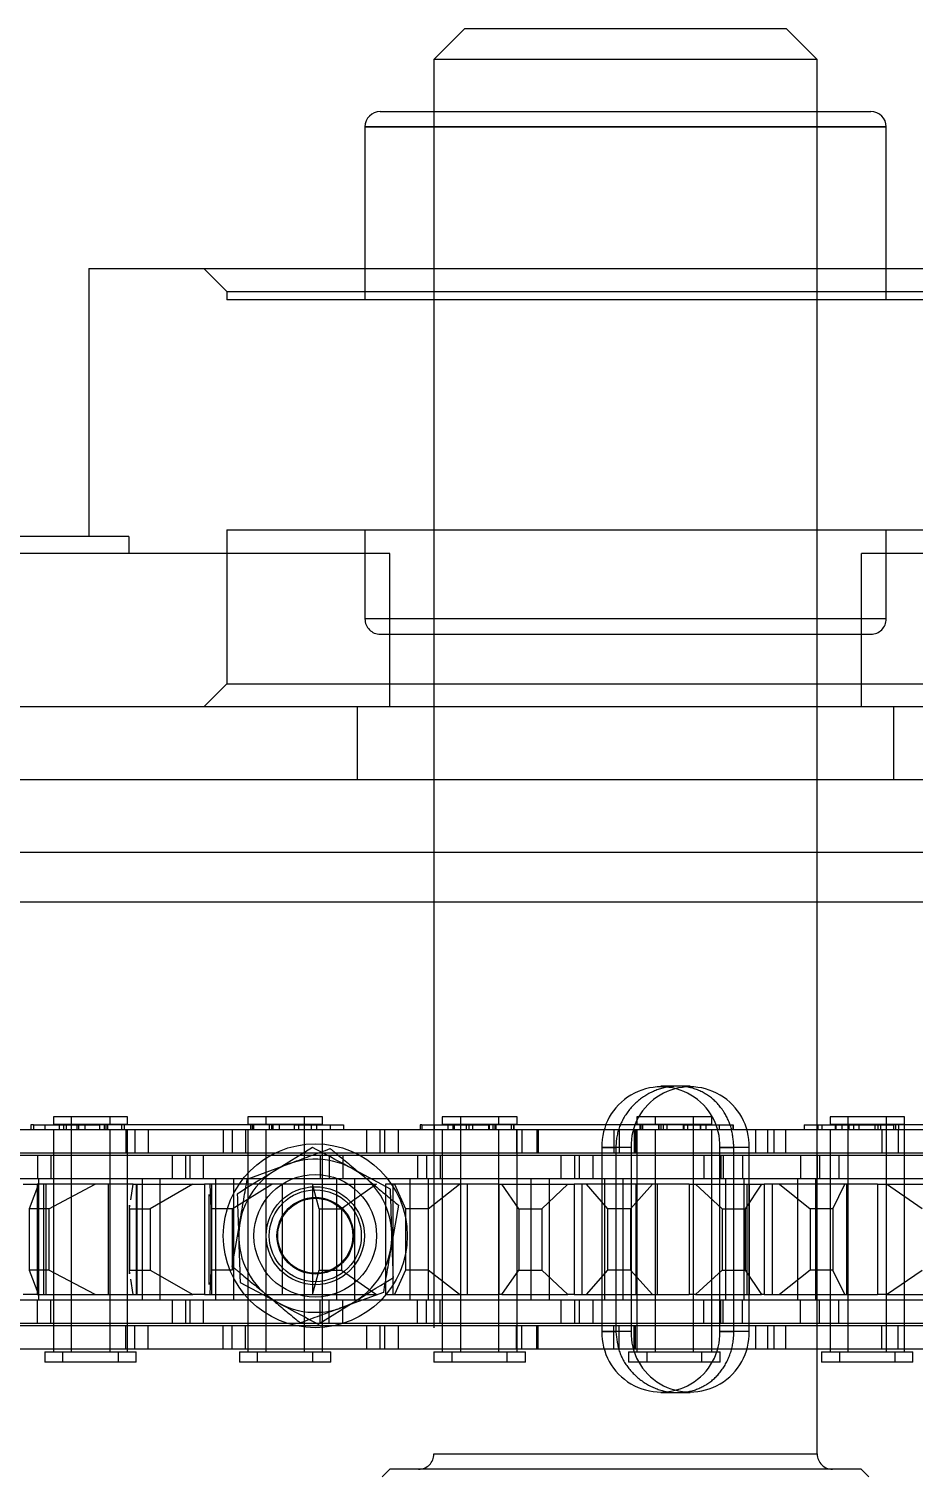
# Model space of a CAD drawing. Header units: metres. Extents: x 0 to 21025, y 0 to 14850.
# Drawn here: x 6343.6 to 6401.3, y 9286.1 to 9380.4 of the extents above; entities that cross this region are included whole.
import ezdxf

# ---------------------------------------------------------------- set-up
doc = ezdxf.new("R2010")
doc.units = ezdxf.units.M
doc.header["$LTSCALE"] = 25
doc.linetypes.add('HIDDEN2', pattern=[4.7625, 3.175, -1.5875])
doc.layers.add('SL4', color=4, linetype='Continuous')
doc.layers.add('ST1', color=7, linetype='HIDDEN2')

msp = doc.modelspace()

# ---------------------------------------------------------------- linework, layer by layer
at = {"layer": 'SL4'}
for p, q in [((6372.014, 9380.384), (6370.014, 9378.384)), ((6393.014, 9380.384), (6372.014, 9380.384)), ((6395.014, 9378.384), (6393.014, 9380.384)), ((6370.014, 9378.384), (6370.014, 9374.989)), ((6395.014, 9378.384), (6370.014, 9378.384)), ((6395.014, 9374.989), (6395.014, 9378.384)), ((6366.514, 9374.989), (6398.514, 9374.989)), ((6365.514, 9373.989), (6365.514, 9364.749)), ((6365.514, 9373.989), (6399.514, 9373.989)), ((6399.514, 9364.749), (6399.514, 9373.989)), ((6347.514, 9364.749), (6347.514, 9347.249)), ((6347.514, 9364.749), (6382.514, 9364.749)), ((6382.514, 9364.749), (6417.514, 9364.749)), ((6350.119, 9347.249), (6329.947, 9347.249)), ((6350.119, 9347.249), (6350.119, 9346.139)), ((6367.135, 9346.139), (6329.947, 9346.139)), ((6367.135, 9336.149), (6367.135, 9346.139)), ((6397.893, 9336.149), (6397.893, 9346.139)), ((6435.081, 9346.139), (6397.893, 9346.139)), ((6490.517, 9336.149), (5540.514, 9336.149)), ((6485.517, 9326.624), (6330.277, 9326.624)), ((6362.087, 9307.394), (6359.636, 9305.869)), ((6367.179, 9304.673), (6364.633, 9306.033)), ((6357.374, 9298.574), (6359.92, 9297.214)), ((6362.466, 9295.853), (6364.917, 9297.378))]:
    msp.add_line(p, q, dxfattribs=at)
for centre, radius, start, end in [((6366.514, 9373.989), 1, 90, 180), ((6398.514, 9373.989), 1, 0, 90), ((6362.277, 9301.624), 5, 61.88136, 121.88136), ((6362.277, 9301.624), 5, 121.88136, 181.88136), ((6362.277, 9301.624), 5, 1.88136, 61.88136), ((6362.277, 9301.624), 5, 301.88136, 1.88136), ((6362.277, 9301.624), 5, 181.88136, 241.88136), ((6362.277, 9301.624), 5, 241.88136, 301.88136)]:
    msp.add_arc(centre, radius, start, end, dxfattribs=at)
for points, knots in [([(6364.633, 9306.033), (6364.573, 9306.066), (6363.713, 9306.525), (6362.87, 9306.975), (6362.087, 9307.394)], [0, 0, 0, 0, 0.070201, 1, 1, 1, 1]), ([(6359.636, 9305.869), (6359.578, 9305.833), (6358.75, 9305.318), (6357.939, 9304.814), (6357.185, 9304.345)], [0, 0, 0, 0, 0.070201, 1, 1, 1, 1]), ([(6367.274, 9301.788), (6367.267, 9302.014), (6367.234, 9302.99), (6367.203, 9303.942), (6367.179, 9304.673)], [0, 0, 0, 0, 0.231849, 1, 1, 1, 1]), ([(6357.185, 9304.345), (6357.209, 9303.614), (6357.24, 9302.662), (6357.272, 9301.686), (6357.279, 9301.459)], [0, 0, 0, 0, 0.7681507, 1, 1, 1, 1]), ([(6367.369, 9298.903), (6367.362, 9299.101), (6367.331, 9300.04), (6367.299, 9301.017), (6367.274, 9301.788)], [0, 0, 0, 0, 0.211001, 1, 1, 1, 1]), ([(6357.279, 9301.459), (6357.305, 9300.689), (6357.337, 9299.712), (6357.368, 9298.772), (6357.374, 9298.574)], [0, 0, 0, 0, 0.7889992, 1, 1, 1, 1]), ([(6364.917, 9297.378), (6364.976, 9297.414), (6365.803, 9297.929), (6366.615, 9298.433), (6367.369, 9298.903)], [0, 0, 0, 0, 0.070201, 1, 1, 1, 1]), ([(6359.92, 9297.214), (6359.981, 9297.181), (6360.84, 9296.722), (6361.683, 9296.272), (6362.466, 9295.853)], [0, 0, 0, 0, 0.070201, 1, 1, 1, 1])]:
    msp.add_open_spline(points, degree=3, knots=knots, dxfattribs=at)
at = {"layer": 'ST1'}
for p, q in [((6370.014, 9374.989), (6370.014, 9340.879)), ((6370.014, 9374.989), (6370.014, 9287.384)), ((6395.014, 9340.879), (6395.014, 9374.989)), ((6395.014, 9287.384), (6395.014, 9374.989)), ((6399.514, 9373.989), (6365.514, 9373.989)), ((6355.014, 9364.749), (6356.514, 9363.249)), ((6365.514, 9364.749), (6365.514, 9362.699)), ((6399.514, 9362.699), (6399.514, 9364.749)), ((6356.514, 9363.249), (6408.514, 9363.249)), ((6356.514, 9363.249), (6356.514, 9362.699)), ((6408.514, 9362.699), (6356.514, 9362.699)), ((6356.514, 9347.699), (6408.514, 9347.699)), ((6356.514, 9347.699), (6356.514, 9337.649)), ((6365.514, 9347.699), (6365.514, 9341.879)), ((6399.514, 9341.879), (6399.514, 9347.699)), ((6367.135, 9336.149), (6367.135, 9346.139)), ((6397.893, 9336.149), (6397.893, 9346.139)), ((6399.514, 9341.879), (6365.56, 9341.879)), ((6366.514, 9340.879), (6398.514, 9340.879)), ((6356.514, 9337.649), (6355.014, 9336.149)), ((6356.514, 9337.649), (6408.514, 9337.649)), ((6365.014, 9336.149), (6365.014, 9331.386)), ((6400.014, 9331.386), (6400.014, 9336.149)), ((6540.514, 9331.386), (5540.514, 9331.386)), ((6540.514, 9323.386), (5540.514, 9323.386)), ((6385.908, 9311.384), (6384.822, 9311.384)), ((6386.723, 9311.384), (6384.822, 9311.384)), ((6345.204, 9309.384), (6345.201, 9309.384)), ((6345.201, 9309.384), (6345.201, 9308.91)), ((6346.347, 9309.384), (6345.204, 9309.384)), ((6350.037, 9309.384), (6346.347, 9309.384)), ((6346.347, 9309.384), (6346.347, 9308.91)), ((6348.891, 9308.91), (6348.891, 9309.384)), ((6350.037, 9308.91), (6350.037, 9309.384)), ((6357.882, 9309.384), (6357.879, 9309.384)), ((6357.879, 9309.384), (6357.879, 9308.91)), ((6359.047, 9309.384), (6357.882, 9309.384)), ((6362.737, 9309.384), (6359.047, 9309.384)), ((6359.047, 9309.384), (6359.047, 9308.91)), ((6361.569, 9308.91), (6361.569, 9309.384)), ((6362.737, 9308.91), (6362.737, 9309.384)), ((6370.558, 9309.384), (6370.557, 9309.384)), ((6370.557, 9309.384), (6370.557, 9308.91)), ((6371.747, 9309.384), (6370.558, 9309.384)), ((6375.437, 9309.384), (6371.747, 9309.384)), ((6371.747, 9309.384), (6371.747, 9308.91)), ((6374.247, 9308.91), (6374.247, 9309.384)), ((6375.437, 9308.91), (6375.437, 9309.384)), ((6383.251, 9309.384), (6383.25, 9309.384)), ((6383.25, 9309.384), (6383.25, 9308.91)), ((6384.446, 9309.384), (6383.251, 9309.384)), ((6388.136, 9309.384), (6384.446, 9309.384)), ((6384.446, 9309.384), (6384.446, 9308.91)), ((6386.94, 9308.91), (6386.94, 9309.384)), ((6388.136, 9308.91), (6388.136, 9309.384)), ((6397.016, 9309.384), (6395.849, 9309.384)), ((6395.849, 9309.384), (6395.849, 9308.91)), ((6400.706, 9309.384), (6397.016, 9309.384)), ((6397.016, 9309.384), (6397.016, 9308.91)), ((6399.539, 9308.91), (6399.539, 9309.384)), ((6400.706, 9308.91), (6400.706, 9309.384)), ((6351.367, 9308.541), (6342.272, 9308.541)), ((6343.734, 9308.873), (6343.734, 9308.541)), ((6343.907, 9308.873), (6343.734, 9308.873)), ((6343.907, 9308.873), (6343.907, 9308.541)), ((6343.907, 9308.873), (6344.64, 9308.873)), ((6344.64, 9308.873), (6348.192, 9308.873)), ((6344.64, 9308.873), (6344.64, 9308.541)), ((6345.201, 9308.91), (6346.347, 9308.91)), ((6345.201, 9308.541), (6345.201, 9307.021)), ((6345.201, 9308.541), (6345.201, 9294.042)), ((6345.57, 9308.91), (6345.57, 9308.541)), ((6345.854, 9308.873), (6345.854, 9308.541)), ((6346.027, 9308.873), (6346.027, 9308.541)), ((6346.347, 9308.91), (6350.037, 9308.91)), ((6346.347, 9308.873), (6346.347, 9307.021)), ((6346.347, 9308.541), (6346.347, 9294.042)), ((6346.716, 9308.91), (6346.716, 9308.541)), ((6346.838, 9308.873), (6346.838, 9308.541)), ((6347.253, 9308.873), (6347.253, 9308.541)), ((6348.192, 9308.873), (6348.192, 9308.541)), ((6360.892, 9308.873), (6348.192, 9308.873)), ((6348.522, 9308.541), (6348.522, 9308.91)), ((6348.61, 9308.873), (6348.61, 9308.541)), ((6348.713, 9308.873), (6348.713, 9308.541)), ((6348.891, 9307.021), (6348.891, 9308.541)), ((6348.891, 9294.042), (6348.891, 9308.541)), ((6349.668, 9308.541), (6349.668, 9308.91)), ((6349.811, 9308.873), (6349.811, 9308.541)), ((6349.923, 9308.541), (6349.923, 9307.021)), ((6350.037, 9307.021), (6350.037, 9308.541)), ((6350.037, 9294.042), (6350.037, 9308.541)), ((6350.507, 9308.541), (6350.507, 9307.021)), ((6351.367, 9308.541), (6351.367, 9307.021)), ((6357.717, 9308.541), (6351.367, 9308.541)), ((6356.262, 9308.541), (6356.262, 9307.021)), ((6356.846, 9308.541), (6356.846, 9307.021)), ((6357.717, 9308.541), (6357.717, 9307.021)), ((6366.812, 9308.541), (6357.717, 9308.541)), ((6357.879, 9308.91), (6359.047, 9308.91)), ((6357.879, 9308.541), (6357.879, 9307.021)), ((6357.879, 9308.541), (6357.879, 9294.042)), ((6358.056, 9308.873), (6358.056, 9308.541)), ((6358.159, 9308.873), (6358.159, 9308.541)), ((6358.248, 9308.91), (6358.248, 9308.541)), ((6359.047, 9308.91), (6362.737, 9308.91)), ((6359.047, 9308.541), (6359.047, 9307.021)), ((6359.047, 9308.541), (6359.047, 9294.042)), ((6359.273, 9308.873), (6359.273, 9308.541)), ((6359.416, 9308.91), (6359.416, 9308.541)), ((6359.516, 9308.873), (6359.516, 9308.541)), ((6359.931, 9308.873), (6359.931, 9308.541)), ((6360.892, 9308.873), (6360.892, 9308.541)), ((6360.892, 9308.873), (6364.122, 9308.873)), ((6361.2, 9308.541), (6361.2, 9308.91)), ((6361.569, 9307.021), (6361.569, 9308.873)), ((6361.569, 9294.042), (6361.569, 9308.541)), ((6361.999, 9308.873), (6361.999, 9308.541)), ((6362.368, 9308.541), (6362.368, 9308.91)), ((6362.737, 9307.021), (6362.737, 9308.541)), ((6362.737, 9294.042), (6362.737, 9308.541)), ((6363.276, 9308.541), (6363.276, 9308.873)), ((6364.122, 9308.873), (6364.122, 9308.541)), ((6365.644, 9307.021), (6365.644, 9308.541)), ((6366.482, 9308.541), (6366.482, 9307.021)), ((6367.672, 9308.541), (6366.812, 9308.541)), ((6366.812, 9307.021), (6366.812, 9308.541)), ((6376.806, 9308.541), (6367.672, 9308.541)), ((6367.672, 9308.541), (6367.672, 9307.021)), ((6369.124, 9308.873), (6369.124, 9308.541)), ((6369.222, 9308.873), (6369.124, 9308.873)), ((6369.222, 9308.873), (6369.222, 9308.541)), ((6369.222, 9308.873), (6370.04, 9308.873)), ((6370.04, 9308.873), (6373.62, 9308.873)), ((6370.04, 9308.873), (6370.04, 9308.541)), ((6370.557, 9308.91), (6371.747, 9308.91)), ((6370.557, 9308.541), (6370.557, 9307.021)), ((6370.557, 9308.541), (6370.557, 9294.042)), ((6370.926, 9308.91), (6370.926, 9308.541)), ((6371.246, 9308.873), (6371.246, 9308.541)), ((6371.345, 9308.873), (6371.345, 9308.541)), ((6371.747, 9308.91), (6375.437, 9308.91)), ((6371.747, 9308.873), (6371.747, 9307.021)), ((6371.747, 9308.541), (6371.747, 9294.042)), ((6372.116, 9308.91), (6372.116, 9308.541)), ((6372.284, 9308.873), (6372.284, 9308.541)), ((6372.521, 9308.873), (6372.521, 9308.541)), ((6373.563, 9308.873), (6373.563, 9308.541)), ((6373.62, 9308.873), (6373.62, 9308.541)), ((6386.319, 9308.873), (6373.62, 9308.873)), ((6373.878, 9308.541), (6373.878, 9308.91)), ((6373.991, 9308.873), (6373.991, 9308.541)), ((6374.05, 9308.873), (6374.05, 9308.541)), ((6374.247, 9307.021), (6374.247, 9308.541)), ((6374.247, 9294.042), (6374.247, 9308.541)), ((6375.068, 9308.541), (6375.068, 9308.91)), ((6375.204, 9308.873), (6375.204, 9308.541)), ((6375.218, 9308.873), (6375.218, 9308.541)), ((6375.409, 9308.541), (6375.409, 9307.021)), ((6375.437, 9307.021), (6375.437, 9308.541)), ((6375.437, 9294.042), (6375.437, 9308.541)), ((6375.742, 9308.541), (6375.742, 9307.021)), ((6376.727, 9308.541), (6376.727, 9307.021)), ((6376.806, 9308.541), (6376.806, 9307.021)), ((6383.156, 9308.541), (6376.806, 9308.541)), ((6381.755, 9308.541), (6381.755, 9307.021)), ((6382.088, 9308.541), (6382.088, 9307.021)), ((6383.077, 9308.541), (6383.077, 9307.021)), ((6383.156, 9308.541), (6383.156, 9307.021)), ((6392.211, 9308.541), (6383.156, 9308.541)), ((6383.25, 9308.91), (6384.446, 9308.91)), ((6383.25, 9308.541), (6383.25, 9307.021)), ((6383.25, 9308.541), (6383.25, 9294.042)), ((6383.447, 9308.873), (6383.447, 9308.541)), ((6383.506, 9308.873), (6383.506, 9308.541)), ((6383.619, 9308.91), (6383.619, 9308.541)), ((6384.446, 9308.91), (6388.136, 9308.91)), ((6384.446, 9308.541), (6384.446, 9307.021)), ((6384.446, 9308.541), (6384.446, 9294.042)), ((6384.665, 9308.873), (6384.665, 9308.541)), ((6384.679, 9308.873), (6384.679, 9308.541)), ((6384.815, 9308.91), (6384.815, 9308.541)), ((6384.976, 9308.873), (6384.976, 9308.541)), ((6385.214, 9308.873), (6385.214, 9308.541)), ((6386.263, 9308.873), (6386.263, 9308.541)), ((6386.319, 9308.873), (6386.319, 9308.541)), ((6386.319, 9308.873), (6389.534, 9308.873)), ((6386.571, 9308.541), (6386.571, 9308.91)), ((6386.94, 9307.021), (6386.94, 9308.873)), ((6386.94, 9294.042), (6386.94, 9308.541)), ((6387.386, 9308.873), (6387.386, 9308.541)), ((6387.41, 9308.873), (6387.41, 9308.541)), ((6387.767, 9308.541), (6387.767, 9308.91)), ((6388.136, 9307.021), (6388.136, 9308.541)), ((6388.136, 9294.042), (6388.136, 9308.541)), ((6388.647, 9308.541), (6388.647, 9308.873)), ((6389.51, 9308.873), (6389.51, 9308.541)), ((6389.534, 9308.873), (6389.534, 9308.541)), ((6391.015, 9307.021), (6391.015, 9308.541)), ((6391.774, 9308.541), (6391.774, 9307.021)), ((6392.941, 9308.541), (6392.211, 9308.541)), ((6392.211, 9307.021), (6392.211, 9308.541)), ((6403.457, 9308.541), (6392.941, 9308.541)), ((6392.941, 9308.541), (6392.941, 9307.021)), ((6394.169, 9308.873), (6394.169, 9308.541)), ((6394.169, 9308.873), (6395.309, 9308.873)), ((6395.057, 9308.873), (6395.057, 9308.541)), ((6395.309, 9308.873), (6399.988, 9308.873)), ((6395.309, 9308.873), (6395.309, 9308.541)), ((6395.849, 9308.91), (6397.016, 9308.91)), ((6395.849, 9308.541), (6395.849, 9307.021)), ((6395.849, 9308.541), (6395.849, 9294.042)), ((6396.194, 9308.873), (6396.194, 9308.541)), ((6396.218, 9308.91), (6396.218, 9308.541)), ((6396.625, 9308.873), (6396.625, 9308.541)), ((6397.016, 9308.91), (6400.706, 9308.91)), ((6397.016, 9308.873), (6397.016, 9307.021)), ((6397.016, 9308.541), (6397.016, 9294.042)), ((6397.083, 9308.873), (6397.083, 9308.541)), ((6397.385, 9308.91), (6397.385, 9308.541)), ((6397.735, 9308.873), (6397.735, 9308.541)), ((6398.763, 9308.873), (6398.763, 9308.541)), ((6398.972, 9308.873), (6398.972, 9308.541)), ((6399.17, 9308.541), (6399.17, 9308.91)), ((6399.218, 9308.541), (6399.218, 9307.021)), ((6399.504, 9308.873), (6399.504, 9308.541)), ((6399.539, 9307.021), (6399.539, 9308.541)), ((6399.539, 9294.042), (6399.539, 9308.541)), ((6399.988, 9308.873), (6399.988, 9308.541)), ((6412.032, 9308.873), (6399.988, 9308.873)), ((6400.116, 9308.873), (6400.116, 9308.541)), ((6400.288, 9308.541), (6400.288, 9307.021)), ((6400.337, 9308.541), (6400.337, 9308.91)), ((6400.677, 9308.873), (6400.677, 9308.541)), ((6400.706, 9307.021), (6400.706, 9308.541)), ((6400.706, 9294.042), (6400.706, 9308.541)), ((6380.972, 9307.384), (6381.88, 9307.384)), ((6380.972, 9307.384), (6380.972, 9295.384)), ((6382.873, 9307.384), (6380.972, 9307.384)), ((6381.88, 9307.384), (6381.88, 9295.384)), ((6382.873, 9307.384), (6382.873, 9295.384)), ((6388.672, 9307.384), (6389.579, 9307.384)), ((6388.672, 9295.384), (6388.672, 9307.384)), ((6390.572, 9307.384), (6388.672, 9307.384)), ((6389.579, 9295.384), (6389.579, 9307.384)), ((6390.572, 9295.384), (6390.572, 9307.384)), ((6345.017, 9306.869), (6338.667, 9306.869)), ((6351.367, 9307.021), (6342.272, 9307.021)), ((6344.168, 9306.869), (6344.168, 9305.349)), ((6345.017, 9306.869), (6345.017, 9305.349)), ((6354.112, 9306.869), (6345.017, 9306.869)), ((6345.201, 9306.869), (6345.201, 9305.349)), ((6346.347, 9306.869), (6346.347, 9305.349)), ((6348.891, 9305.349), (6348.891, 9306.869)), ((6350.037, 9305.349), (6350.037, 9306.869)), ((6357.717, 9307.021), (6351.367, 9307.021)), ((6352.966, 9305.349), (6352.966, 9306.869)), ((6353.804, 9306.869), (6353.804, 9305.349)), ((6354.972, 9306.869), (6354.112, 9306.869)), ((6354.112, 9305.349), (6354.112, 9306.869)), ((6364.067, 9306.869), (6354.972, 9306.869)), ((6354.972, 9306.869), (6354.972, 9305.349)), ((6366.812, 9307.021), (6357.717, 9307.021)), ((6357.839, 9305.316), (6360.547, 9306.315)), ((6357.879, 9306.869), (6357.879, 9305.349)), ((6359.047, 9306.869), (6359.047, 9305.349)), ((6361.569, 9305.349), (6361.569, 9306.869)), ((6362.601, 9306.869), (6362.601, 9305.349)), ((6362.737, 9305.349), (6362.737, 9306.869)), ((6363.185, 9306.869), (6363.185, 9305.349)), ((6364.067, 9306.869), (6364.067, 9305.349)), ((6370.417, 9306.869), (6364.067, 9306.869)), ((6367.672, 9307.021), (6366.812, 9307.021)), ((6376.806, 9307.021), (6367.672, 9307.021)), ((6368.94, 9306.869), (6368.94, 9305.349)), ((6369.525, 9306.869), (6369.525, 9305.349)), ((6370.417, 9306.869), (6370.417, 9305.349)), ((6379.512, 9306.869), (6370.417, 9306.869)), ((6370.557, 9306.869), (6370.557, 9305.349)), ((6371.747, 9306.869), (6371.747, 9305.349)), ((6374.247, 9305.349), (6374.247, 9306.869)), ((6375.437, 9305.349), (6375.437, 9306.869)), ((6383.156, 9307.021), (6376.806, 9307.021)), ((6378.322, 9305.349), (6378.322, 9306.869)), ((6379.175, 9306.869), (6379.175, 9305.349)), ((6380.371, 9306.869), (6379.512, 9306.869)), ((6379.512, 9305.349), (6379.512, 9306.869)), ((6390.146, 9306.869), (6380.371, 9306.869)), ((6380.371, 9306.869), (6380.371, 9305.349)), ((6392.211, 9307.021), (6383.156, 9307.021)), ((6383.25, 9306.869), (6383.25, 9305.349)), ((6384.446, 9306.869), (6384.446, 9305.349)), ((6386.94, 9305.349), (6386.94, 9306.869)), ((6387.616, 9306.869), (6387.616, 9305.349)), ((6388.136, 9305.349), (6388.136, 9306.869)), ((6388.721, 9306.869), (6388.721, 9305.349)), ((6388.874, 9306.869), (6388.874, 9305.349)), ((6390.146, 9306.869), (6390.146, 9305.349)), ((6396.431, 9306.869), (6390.146, 9306.869)), ((6392.941, 9307.021), (6392.211, 9307.021)), ((6403.457, 9307.021), (6392.941, 9307.021)), ((6393.915, 9306.869), (6393.915, 9305.349)), ((6395.006, 9306.869), (6395.006, 9305.349)), ((6395.173, 9306.869), (6395.173, 9305.349)), ((6395.849, 9306.869), (6395.849, 9305.349)), ((6396.431, 9306.869), (6396.431, 9305.349)), ((6404.781, 9306.869), (6396.431, 9306.869)), ((6397.016, 9306.869), (6397.016, 9305.349)), ((6399.539, 9305.349), (6399.539, 9306.869)), ((6400.706, 9305.349), (6400.706, 9306.869)), ((6345.017, 9305.349), (6338.667, 9305.349)), ((6344.232, 9305.349), (6344.232, 9297.419)), ((6354.112, 9305.349), (6345.017, 9305.349)), ((6345.201, 9305.349), (6345.201, 9297.419)), ((6346.347, 9305.349), (6346.347, 9297.419)), ((6348.891, 9297.419), (6348.891, 9305.349)), ((6350.037, 9297.419), (6350.037, 9305.349)), ((6351.006, 9297.419), (6351.006, 9305.349)), ((6352.152, 9297.419), (6352.152, 9305.349)), ((6354.972, 9305.349), (6354.112, 9305.349)), ((6364.067, 9305.349), (6354.972, 9305.349)), ((6355.764, 9305.349), (6355.764, 9297.419)), ((6356.932, 9305.349), (6356.932, 9297.419)), ((6357.879, 9305.349), (6357.879, 9297.419)), ((6359.047, 9305.349), (6359.047, 9297.419)), ((6361.569, 9297.419), (6361.569, 9305.349)), ((6362.737, 9297.419), (6362.737, 9305.349)), ((6363.684, 9297.419), (6363.684, 9305.349)), ((6370.417, 9305.349), (6364.067, 9305.349)), ((6364.852, 9297.419), (6364.852, 9305.349)), ((6368.442, 9305.349), (6368.442, 9297.419)), ((6369.632, 9305.349), (6369.632, 9297.419)), ((6379.512, 9305.349), (6370.417, 9305.349)), ((6370.557, 9305.349), (6370.557, 9297.419)), ((6371.747, 9305.349), (6371.747, 9297.419)), ((6374.247, 9297.419), (6374.247, 9305.349)), ((6375.437, 9297.419), (6375.437, 9305.349)), ((6376.362, 9297.419), (6376.362, 9305.349)), ((6377.552, 9297.419), (6377.552, 9305.349)), ((6380.371, 9305.349), (6379.512, 9305.349)), ((6390.146, 9305.349), (6380.371, 9305.349)), ((6381.135, 9305.349), (6381.135, 9297.419)), ((6382.331, 9305.349), (6382.331, 9297.419)), ((6383.25, 9305.349), (6383.25, 9297.419)), ((6384.446, 9305.349), (6384.446, 9297.419)), ((6386.94, 9297.419), (6386.94, 9305.349)), ((6388.136, 9297.419), (6388.136, 9305.349)), ((6389.055, 9297.419), (6389.055, 9305.349)), ((6396.431, 9305.349), (6390.146, 9305.349)), ((6390.251, 9297.419), (6390.251, 9305.349)), ((6393.734, 9305.349), (6393.734, 9297.419)), ((6394.901, 9305.349), (6394.901, 9297.419)), ((6395.849, 9305.349), (6395.849, 9297.419)), ((6404.781, 9305.349), (6396.431, 9305.349)), ((6397.016, 9305.349), (6397.016, 9297.419)), ((6399.539, 9297.419), (6399.539, 9305.349)), ((6400.706, 9297.419), (6400.706, 9305.349)), ((6343.233, 9304.984), (6344.13, 9304.984)), ((6344.232, 9304.984), (6343.611, 9303.384)), ((6344.13, 9304.984), (6344.13, 9297.784)), ((6350.393, 9304.984), (6344.13, 9304.984)), ((6344.555, 9304.984), (6344.555, 9297.784)), ((6344.715, 9297.784), (6344.715, 9304.984)), ((6344.894, 9303.384), (6347.928, 9304.984)), ((6348.764, 9304.984), (6348.764, 9297.784)), ((6350.242, 9303.975), (6350.393, 9304.984)), ((6350.393, 9304.984), (6354.296, 9304.984)), ((6350.603, 9304.984), (6350.603, 9297.784)), ((6350.669, 9297.784), (6350.669, 9304.984)), ((6354.296, 9304.984), (6351.509, 9303.384)), ((6354.296, 9304.984), (6355.048, 9304.984)), ((6355.048, 9304.984), (6355.048, 9297.784)), ((6362.088, 9304.984), (6355.048, 9304.984)), ((6355.396, 9304.984), (6355.455, 9303.384)), ((6355.516, 9304.984), (6355.516, 9297.784)), ((6355.537, 9297.784), (6355.537, 9304.984)), ((6356.856, 9303.384), (6359.432, 9304.984)), ((6360.112, 9304.984), (6360.112, 9297.784)), ((6362.088, 9304.984), (6362.095, 9304.984)), ((6362.088, 9304.984), (6362.088, 9297.784)), ((6362.537, 9303.384), (6362.095, 9304.984)), ((6362.095, 9304.984), (6366.266, 9304.984)), ((6362.097, 9304.984), (6362.097, 9297.784)), ((6366.266, 9304.984), (6363.985, 9303.384)), ((6366.848, 9304.984), (6366.848, 9297.784)), ((6374.249, 9304.984), (6366.848, 9304.984)), ((6367.344, 9304.984), (6367.344, 9297.784)), ((6367.432, 9304.984), (6368.168, 9303.384)), ((6369.643, 9303.384), (6371.679, 9304.984)), ((6370.014, 9304.984), (6370.014, 9297.784)), ((6372.18, 9304.984), (6372.18, 9297.784)), ((6374.249, 9304.984), (6374.249, 9297.784)), ((6374.249, 9304.984), (6374.453, 9304.984)), ((6375.562, 9303.384), (6374.453, 9304.984)), ((6374.453, 9304.984), (6378.758, 9304.984)), ((6378.758, 9304.984), (6377.057, 9303.384)), ((6378.758, 9304.984), (6379.151, 9304.984)), ((6379.151, 9304.984), (6379.151, 9297.784)), ((6386.665, 9304.984), (6379.151, 9304.984)), ((6379.66, 9304.984), (6379.66, 9297.784)), ((6379.953, 9304.984), (6381.343, 9303.384)), ((6381.88, 9304.984), (6381.88, 9297.784)), ((6382.843, 9303.384), (6384.274, 9304.984)), ((6382.887, 9304.984), (6382.887, 9297.784)), ((6383.195, 9297.784), (6383.195, 9304.984)), ((6384.58, 9304.984), (6384.58, 9297.784)), ((6386.665, 9304.984), (6386.665, 9297.784)), ((6386.665, 9304.984), (6387.07, 9304.984)), ((6388.811, 9303.384), (6387.07, 9304.984)), ((6387.07, 9304.984), (6391.371, 9304.984)), ((6389.579, 9297.784), (6389.579, 9304.984)), ((6391.371, 9304.984), (6390.304, 9303.384)), ((6390.413, 9304.984), (6390.413, 9297.784)), ((6390.586, 9297.784), (6390.586, 9304.984)), ((6390.595, 9297.784), (6390.595, 9304.984)), ((6391.371, 9304.984), (6391.563, 9304.984)), ((6391.563, 9304.984), (6391.563, 9297.784)), ((6398.948, 9304.984), (6391.563, 9304.984)), ((6392.067, 9304.984), (6392.067, 9297.784)), ((6392.556, 9304.984), (6394.556, 9303.384)), ((6395.014, 9297.784), (6395.014, 9304.984)), ((6396.033, 9303.384), (6396.812, 9304.984)), ((6396.913, 9304.984), (6396.913, 9297.784)), ((6398.948, 9304.984), (6398.948, 9297.784)), ((6398.948, 9304.984), (6399.541, 9304.984)), ((6401.857, 9303.384), (6399.541, 9304.984)), ((6399.541, 9304.984), (6403.699, 9304.984)), ((6350.146, 9303.629), (6350.146, 9299.138)), ((6350.154, 9303.384), (6350.191, 9303.629)), ((6355.336, 9304.319), (6355.336, 9298.448)), ((6367.694, 9303.621), (6367.204, 9300.776)), ((6343.611, 9303.384), (6343.611, 9299.384)), ((6344.894, 9303.384), (6343.611, 9303.384)), ((6344.894, 9303.384), (6344.894, 9299.384)), ((6350.154, 9303.384), (6351.509, 9303.384)), ((6350.154, 9303.384), (6350.154, 9299.384)), ((6351.509, 9303.384), (6351.509, 9299.384)), ((6355.455, 9303.384), (6355.455, 9299.384)), ((6356.856, 9303.384), (6355.455, 9303.384)), ((6356.856, 9303.384), (6356.856, 9299.384)), ((6362.537, 9303.384), (6362.537, 9299.384)), ((6362.537, 9303.384), (6363.985, 9303.384)), ((6363.985, 9303.384), (6363.985, 9299.384)), ((6369.643, 9303.384), (6368.168, 9303.384)), ((6368.168, 9303.384), (6368.168, 9299.384)), ((6369.643, 9303.384), (6369.643, 9299.384)), ((6375.562, 9303.384), (6377.057, 9303.384)), ((6375.562, 9303.384), (6375.562, 9299.384)), ((6377.057, 9303.384), (6377.057, 9299.384)), ((6382.843, 9303.384), (6381.343, 9303.384)), ((6381.343, 9303.384), (6381.343, 9299.384)), ((6382.843, 9303.384), (6382.843, 9299.384)), ((6388.811, 9303.384), (6390.304, 9303.384)), ((6388.811, 9303.384), (6388.811, 9299.384)), ((6390.304, 9303.384), (6390.304, 9299.384)), ((6394.556, 9303.384), (6394.556, 9299.384)), ((6396.033, 9303.384), (6394.556, 9303.384)), ((6396.033, 9303.384), (6396.033, 9299.384)), ((6356.86, 9299.627), (6357.349, 9302.472)), ((6343.611, 9299.384), (6344.232, 9297.784)), ((6344.894, 9299.384), (6343.611, 9299.384)), ((6347.928, 9297.784), (6344.894, 9299.384)), ((6350.191, 9299.138), (6350.154, 9299.384)), ((6350.154, 9299.384), (6351.509, 9299.384)), ((6350.393, 9297.784), (6350.242, 9298.792)), ((6351.509, 9299.384), (6354.296, 9297.784)), ((6355.455, 9299.384), (6355.396, 9297.784)), ((6356.856, 9299.384), (6355.455, 9299.384)), ((6362.095, 9297.784), (6362.537, 9299.384)), ((6362.537, 9299.384), (6363.985, 9299.384)), ((6363.985, 9299.384), (6366.266, 9297.784)), ((6368.168, 9299.384), (6367.432, 9297.784)), ((6369.643, 9299.384), (6368.168, 9299.384)), ((6371.679, 9297.784), (6369.643, 9299.384)), ((6374.453, 9297.784), (6375.562, 9299.384)), ((6375.562, 9299.384), (6377.057, 9299.384)), ((6377.057, 9299.384), (6378.758, 9297.784)), ((6381.343, 9299.384), (6379.953, 9297.784)), ((6382.843, 9299.384), (6381.343, 9299.384)), ((6384.274, 9297.784), (6382.843, 9299.384)), ((6387.07, 9297.784), (6388.811, 9299.384)), ((6388.811, 9299.384), (6390.304, 9299.384)), ((6390.304, 9299.384), (6391.371, 9297.784)), ((6394.556, 9299.384), (6392.556, 9297.784)), ((6396.033, 9299.384), (6394.556, 9299.384)), ((6396.812, 9297.784), (6396.033, 9299.384)), ((6399.541, 9297.784), (6401.857, 9299.384)), ((6344.13, 9297.784), (6343.233, 9297.784)), ((6344.13, 9297.784), (6350.393, 9297.784)), ((6350.393, 9297.784), (6354.296, 9297.784)), ((6355.048, 9297.784), (6354.296, 9297.784)), ((6355.048, 9297.784), (6362.088, 9297.784)), ((6362.095, 9297.784), (6362.088, 9297.784)), ((6362.095, 9297.784), (6366.266, 9297.784)), ((6366.715, 9297.931), (6364.006, 9296.932)), ((6366.848, 9297.784), (6374.249, 9297.784)), ((6374.453, 9297.784), (6374.249, 9297.784)), ((6374.453, 9297.784), (6378.758, 9297.784)), ((6379.151, 9297.784), (6378.758, 9297.784)), ((6379.151, 9297.784), (6386.665, 9297.784)), ((6387.07, 9297.784), (6386.665, 9297.784)), ((6387.07, 9297.784), (6391.371, 9297.784)), ((6391.563, 9297.784), (6391.371, 9297.784)), ((6391.563, 9297.784), (6398.948, 9297.784)), ((6399.541, 9297.784), (6398.948, 9297.784)), ((6399.541, 9297.784), (6403.699, 9297.784)), ((6345.017, 9297.419), (6338.667, 9297.419)), ((6344.168, 9295.899), (6344.168, 9297.419)), ((6345.017, 9295.899), (6345.017, 9297.419)), ((6354.112, 9297.419), (6345.017, 9297.419)), ((6345.201, 9297.419), (6345.201, 9295.899)), ((6346.347, 9297.419), (6346.347, 9295.899)), ((6348.891, 9295.899), (6348.891, 9297.419)), ((6350.037, 9295.899), (6350.037, 9297.419)), ((6352.966, 9295.899), (6352.966, 9297.419)), ((6353.804, 9297.419), (6353.804, 9295.899)), ((6354.972, 9297.419), (6354.112, 9297.419)), ((6354.112, 9295.899), (6354.112, 9297.419)), ((6364.067, 9297.419), (6354.972, 9297.419)), ((6354.972, 9297.419), (6354.972, 9295.899)), ((6357.879, 9297.419), (6357.879, 9295.899)), ((6359.047, 9297.419), (6359.047, 9295.899)), ((6361.569, 9295.899), (6361.569, 9297.419)), ((6362.601, 9295.899), (6362.601, 9297.419)), ((6362.737, 9295.899), (6362.737, 9297.419)), ((6363.185, 9295.899), (6363.185, 9297.419)), ((6364.067, 9295.899), (6364.067, 9297.419)), ((6370.417, 9297.419), (6364.067, 9297.419)), ((6368.94, 9295.899), (6368.94, 9297.419)), ((6369.525, 9295.899), (6369.525, 9297.419)), ((6370.417, 9295.899), (6370.417, 9297.419)), ((6379.512, 9297.419), (6370.417, 9297.419)), ((6370.557, 9297.419), (6370.557, 9295.899)), ((6371.747, 9297.419), (6371.747, 9295.899)), ((6374.247, 9295.899), (6374.247, 9297.419)), ((6375.437, 9295.899), (6375.437, 9297.419)), ((6378.322, 9295.899), (6378.322, 9297.419)), ((6379.175, 9297.419), (6379.175, 9295.899)), ((6380.371, 9297.419), (6379.512, 9297.419)), ((6379.512, 9295.899), (6379.512, 9297.419)), ((6390.146, 9297.419), (6380.371, 9297.419)), ((6380.371, 9297.419), (6380.371, 9295.899)), ((6383.25, 9297.419), (6383.25, 9295.899)), ((6384.446, 9297.419), (6384.446, 9295.899)), ((6386.94, 9295.899), (6386.94, 9297.419)), ((6387.616, 9295.899), (6387.616, 9297.419)), ((6388.136, 9295.899), (6388.136, 9297.419)), ((6388.721, 9295.899), (6388.721, 9297.419)), ((6388.874, 9295.899), (6388.874, 9297.419)), ((6390.146, 9295.899), (6390.146, 9297.419)), ((6396.431, 9297.419), (6390.146, 9297.419)), ((6393.915, 9295.899), (6393.915, 9297.419)), ((6395.006, 9295.899), (6395.006, 9297.419)), ((6395.173, 9295.899), (6395.173, 9297.419)), ((6395.849, 9297.419), (6395.849, 9295.899)), ((6396.431, 9295.899), (6396.431, 9297.419)), ((6404.781, 9297.419), (6396.431, 9297.419)), ((6397.016, 9297.419), (6397.016, 9295.899)), ((6399.539, 9295.899), (6399.539, 9297.419)), ((6400.706, 9295.899), (6400.706, 9297.419)), ((6345.017, 9295.899), (6338.667, 9295.899)), ((6354.112, 9295.899), (6345.017, 9295.899)), ((6354.972, 9295.899), (6354.112, 9295.899)), ((6364.067, 9295.899), (6354.972, 9295.899)), ((6370.417, 9295.899), (6364.067, 9295.899)), ((6379.512, 9295.899), (6370.417, 9295.899)), ((6380.371, 9295.899), (6379.512, 9295.899)), ((6390.146, 9295.899), (6380.371, 9295.899)), ((6396.431, 9295.899), (6390.146, 9295.899)), ((6404.781, 9295.899), (6396.431, 9295.899)), ((6351.367, 9295.747), (6342.272, 9295.747)), ((6345.201, 9295.747), (6345.201, 9294.227)), ((6346.347, 9295.747), (6346.347, 9294.227)), ((6348.891, 9294.227), (6348.891, 9295.747)), ((6349.923, 9294.227), (6349.923, 9295.747)), ((6350.037, 9294.227), (6350.037, 9295.747)), ((6350.507, 9294.227), (6350.507, 9295.747)), ((6351.367, 9294.227), (6351.367, 9295.747)), ((6357.717, 9295.747), (6351.367, 9295.747)), ((6356.262, 9294.227), (6356.262, 9295.747)), ((6356.846, 9294.227), (6356.846, 9295.747)), ((6357.717, 9294.227), (6357.717, 9295.747)), ((6366.812, 9295.747), (6357.717, 9295.747)), ((6357.879, 9295.747), (6357.879, 9294.227)), ((6359.047, 9295.747), (6359.047, 9294.227)), ((6361.569, 9294.227), (6361.569, 9295.747)), ((6362.737, 9294.227), (6362.737, 9295.747)), ((6365.644, 9294.227), (6365.644, 9295.747)), ((6366.482, 9295.747), (6366.482, 9294.227)), ((6367.672, 9295.747), (6366.812, 9295.747)), ((6366.812, 9294.227), (6366.812, 9295.747)), ((6376.806, 9295.747), (6367.672, 9295.747)), ((6367.672, 9295.747), (6367.672, 9294.227)), ((6370.557, 9295.747), (6370.557, 9294.227)), ((6371.747, 9295.747), (6371.747, 9294.227)), ((6374.247, 9294.227), (6374.247, 9295.747)), ((6375.409, 9294.227), (6375.409, 9295.747)), ((6375.437, 9294.227), (6375.437, 9295.747)), ((6375.742, 9294.227), (6375.742, 9295.747)), ((6376.727, 9294.227), (6376.727, 9295.747)), ((6376.806, 9294.227), (6376.806, 9295.747)), ((6383.156, 9295.747), (6376.806, 9295.747)), ((6380.972, 9295.384), (6381.88, 9295.384)), ((6382.873, 9295.384), (6380.972, 9295.384)), ((6381.755, 9294.227), (6381.755, 9295.747)), ((6382.088, 9294.227), (6382.088, 9295.747)), ((6383.077, 9294.227), (6383.077, 9295.747)), ((6383.156, 9294.227), (6383.156, 9295.747)), ((6392.211, 9295.747), (6383.156, 9295.747)), ((6383.25, 9295.747), (6383.25, 9294.227)), ((6384.446, 9295.747), (6384.446, 9294.227)), ((6386.94, 9294.227), (6386.94, 9295.747)), ((6388.136, 9294.227), (6388.136, 9295.747)), ((6388.672, 9295.384), (6389.579, 9295.384)), ((6390.572, 9295.384), (6388.672, 9295.384)), ((6391.015, 9294.227), (6391.015, 9295.747)), ((6391.774, 9295.747), (6391.774, 9294.227)), ((6392.941, 9295.747), (6392.211, 9295.747)), ((6392.211, 9294.227), (6392.211, 9295.747)), ((6403.457, 9295.747), (6392.941, 9295.747)), ((6392.941, 9295.747), (6392.941, 9294.227)), ((6395.849, 9295.747), (6395.849, 9294.227)), ((6397.016, 9295.747), (6397.016, 9294.227)), ((6399.218, 9294.227), (6399.218, 9295.747)), ((6399.539, 9294.227), (6399.539, 9295.747)), ((6400.288, 9294.227), (6400.288, 9295.747)), ((6400.706, 9294.227), (6400.706, 9295.747)), ((6351.367, 9294.227), (6342.272, 9294.227)), ((6344.647, 9294.042), (6345.793, 9294.042)), ((6344.647, 9294.042), (6344.647, 9293.384)), ((6345.793, 9294.042), (6350.59, 9294.042)), ((6345.793, 9294.042), (6345.793, 9293.384)), ((6349.444, 9293.384), (6349.444, 9294.042)), ((6350.59, 9293.384), (6350.59, 9294.042)), ((6357.717, 9294.227), (6351.367, 9294.227)), ((6357.325, 9294.042), (6358.493, 9294.042)), ((6357.325, 9294.042), (6357.325, 9293.384)), ((6366.812, 9294.227), (6357.717, 9294.227)), ((6358.493, 9294.042), (6363.29, 9294.042)), ((6358.493, 9294.042), (6358.493, 9293.384)), ((6362.122, 9293.384), (6362.122, 9294.042)), ((6363.29, 9293.384), (6363.29, 9294.042)), ((6367.672, 9294.227), (6366.812, 9294.227)), ((6376.806, 9294.227), (6367.672, 9294.227)), ((6370.004, 9294.042), (6371.193, 9294.042)), ((6370.004, 9294.042), (6370.004, 9293.384)), ((6371.193, 9294.042), (6375.99, 9294.042)), ((6371.193, 9294.042), (6371.193, 9293.384)), ((6374.801, 9293.384), (6374.801, 9294.042)), ((6375.99, 9293.384), (6375.99, 9294.042)), ((6383.156, 9294.227), (6376.806, 9294.227)), ((6382.696, 9294.042), (6383.893, 9294.042)), ((6382.696, 9294.042), (6382.696, 9293.384)), ((6392.211, 9294.227), (6383.156, 9294.227)), ((6383.893, 9294.042), (6388.69, 9294.042)), ((6383.893, 9294.042), (6383.893, 9293.384)), ((6387.493, 9293.384), (6387.493, 9294.042)), ((6388.69, 9293.384), (6388.69, 9294.042)), ((6392.941, 9294.227), (6392.211, 9294.227)), ((6403.457, 9294.227), (6392.941, 9294.227)), ((6395.295, 9294.042), (6396.463, 9294.042)), ((6395.295, 9294.042), (6395.295, 9293.384)), ((6396.463, 9294.042), (6401.26, 9294.042)), ((6396.463, 9294.042), (6396.463, 9293.384)), ((6400.092, 9293.384), (6400.092, 9294.042)), ((6401.26, 9293.384), (6401.26, 9294.042)), ((6344.651, 9293.384), (6344.647, 9293.384)), ((6345.793, 9293.384), (6344.651, 9293.384)), ((6350.59, 9293.384), (6345.793, 9293.384)), ((6357.329, 9293.384), (6357.325, 9293.384)), ((6358.493, 9293.384), (6357.329, 9293.384)), ((6363.29, 9293.384), (6358.493, 9293.384)), ((6370.005, 9293.384), (6370.004, 9293.384)), ((6371.193, 9293.384), (6370.005, 9293.384)), ((6375.99, 9293.384), (6371.193, 9293.384)), ((6382.698, 9293.384), (6382.696, 9293.384)), ((6383.893, 9293.384), (6382.698, 9293.384)), ((6388.69, 9293.384), (6383.893, 9293.384)), ((6396.463, 9293.384), (6395.295, 9293.384)), ((6401.26, 9293.384), (6396.463, 9293.384)), ((6384.822, 9291.384), (6385.908, 9291.384)), ((6384.822, 9291.384), (6386.723, 9291.384)), ((6370.017, 9287.384), (6394.988, 9287.384)), ((6367.139, 9286.384), (6366.639, 9285.884)), ((6397.889, 9286.384), (6367.139, 9286.384)), ((6398.389, 9285.884), (6397.889, 9286.384))]:
    msp.add_line(p, q, dxfattribs=at)
for radius in [6, 4, 3.2, 3, 2.5, 2.446]:
    msp.add_circle((6362.277, 9301.624), radius, dxfattribs=at)
for centre, radius, start, end in [((6366.514, 9341.879), 1, 180, 270), ((6398.514, 9341.879), 1, 270, 0), ((6384.822, 9307.491), 3.851, 358.40899, 181.59101), ((6386.723, 9307.491), 3.851, 358.40899, 181.59101), ((6384.822, 9295.277), 3.851, 178.40899, 1.59101), ((6386.723, 9295.277), 3.851, 178.40899, 1.59101), ((6369.014, 9287.384), 1, 270, 0), ((6396.014, 9287.384), 1, 180, 270)]:
    msp.add_arc(centre, radius, start, end, dxfattribs=at)
for points, knots in [([(6389.579, 9307.384), (6389.543, 9307.82), (6389.47, 9308.693), (6388.899, 9309.864), (6388.023, 9310.785), (6386.862, 9311.338), (6385.568, 9311.441), (6384.304, 9311.108), (6383.181, 9310.388), (6382.321, 9309.328), (6381.923, 9308.253), (6381.89, 9307.589), (6381.88, 9307.384)], [0, 0, 0, 0, 0.103572, 0.207012, 0.313844, 0.42317, 0.52894, 0.630914, 0.734208, 0.842002, 0.951055, 1, 1, 1, 1]), ([(6360.547, 9306.315), (6360.611, 9306.339), (6361.526, 9306.676), (6362.422, 9307.006), (6363.256, 9307.313)], [0, 0, 0, 0, 0.070201, 1, 1, 1, 1]), ([(6363.256, 9307.313), (6363.442, 9307.158), (6364.165, 9306.557), (6364.917, 9305.931), (6365.475, 9305.467)], [0, 0, 0, 0, 0.2575513, 1, 1, 1, 1]), ([(6357.349, 9302.472), (6357.361, 9302.539), (6357.526, 9303.5), (6357.688, 9304.441), (6357.839, 9305.316)], [0, 0, 0, 0, 0.0702006, 1, 1, 1, 1]), ([(6365.475, 9305.467), (6365.677, 9305.299), (6366.428, 9304.674), (6367.159, 9304.066), (6367.694, 9303.621)], [0, 0, 0, 0, 0.268634, 1, 1, 1, 1]), ([(6367.204, 9300.776), (6367.193, 9300.708), (6367.027, 9299.747), (6366.865, 9298.806), (6366.715, 9297.931)], [0, 0, 0, 0, 0.070201, 1, 1, 1, 1]), ([(6356.86, 9299.627), (6357.046, 9299.472), (6357.769, 9298.87), (6358.521, 9298.244), (6359.079, 9297.78)], [0, 0, 0, 0, 0.2575513, 1, 1, 1, 1]), ([(6359.079, 9297.78), (6359.28, 9297.612), (6360.031, 9296.987), (6360.763, 9296.379), (6361.298, 9295.934)], [0, 0, 0, 0, 0.268634, 1, 1, 1, 1]), ([(6364.006, 9296.932), (6363.942, 9296.909), (6363.027, 9296.571), (6362.131, 9296.241), (6361.298, 9295.934)], [0, 0, 0, 0, 0.070201, 1, 1, 1, 1]), ([(6381.88, 9295.384), (6381.924, 9294.947), (6382.013, 9294.074), (6382.693, 9292.903), (6383.693, 9291.983), (6384.946, 9291.429), (6386.258, 9291.327), (6387.464, 9291.66), (6388.476, 9292.38), (6389.214, 9293.44), (6389.544, 9294.514), (6389.571, 9295.178), (6389.579, 9295.384)], [0, 0, 0, 0, 0.103572, 0.207012, 0.313844, 0.42317, 0.52894, 0.630914, 0.734208, 0.842002, 0.951055, 1, 1, 1, 1])]:
    msp.add_open_spline(points, degree=3, knots=knots, dxfattribs=at)

doc.saveas('drawing.dxf')
